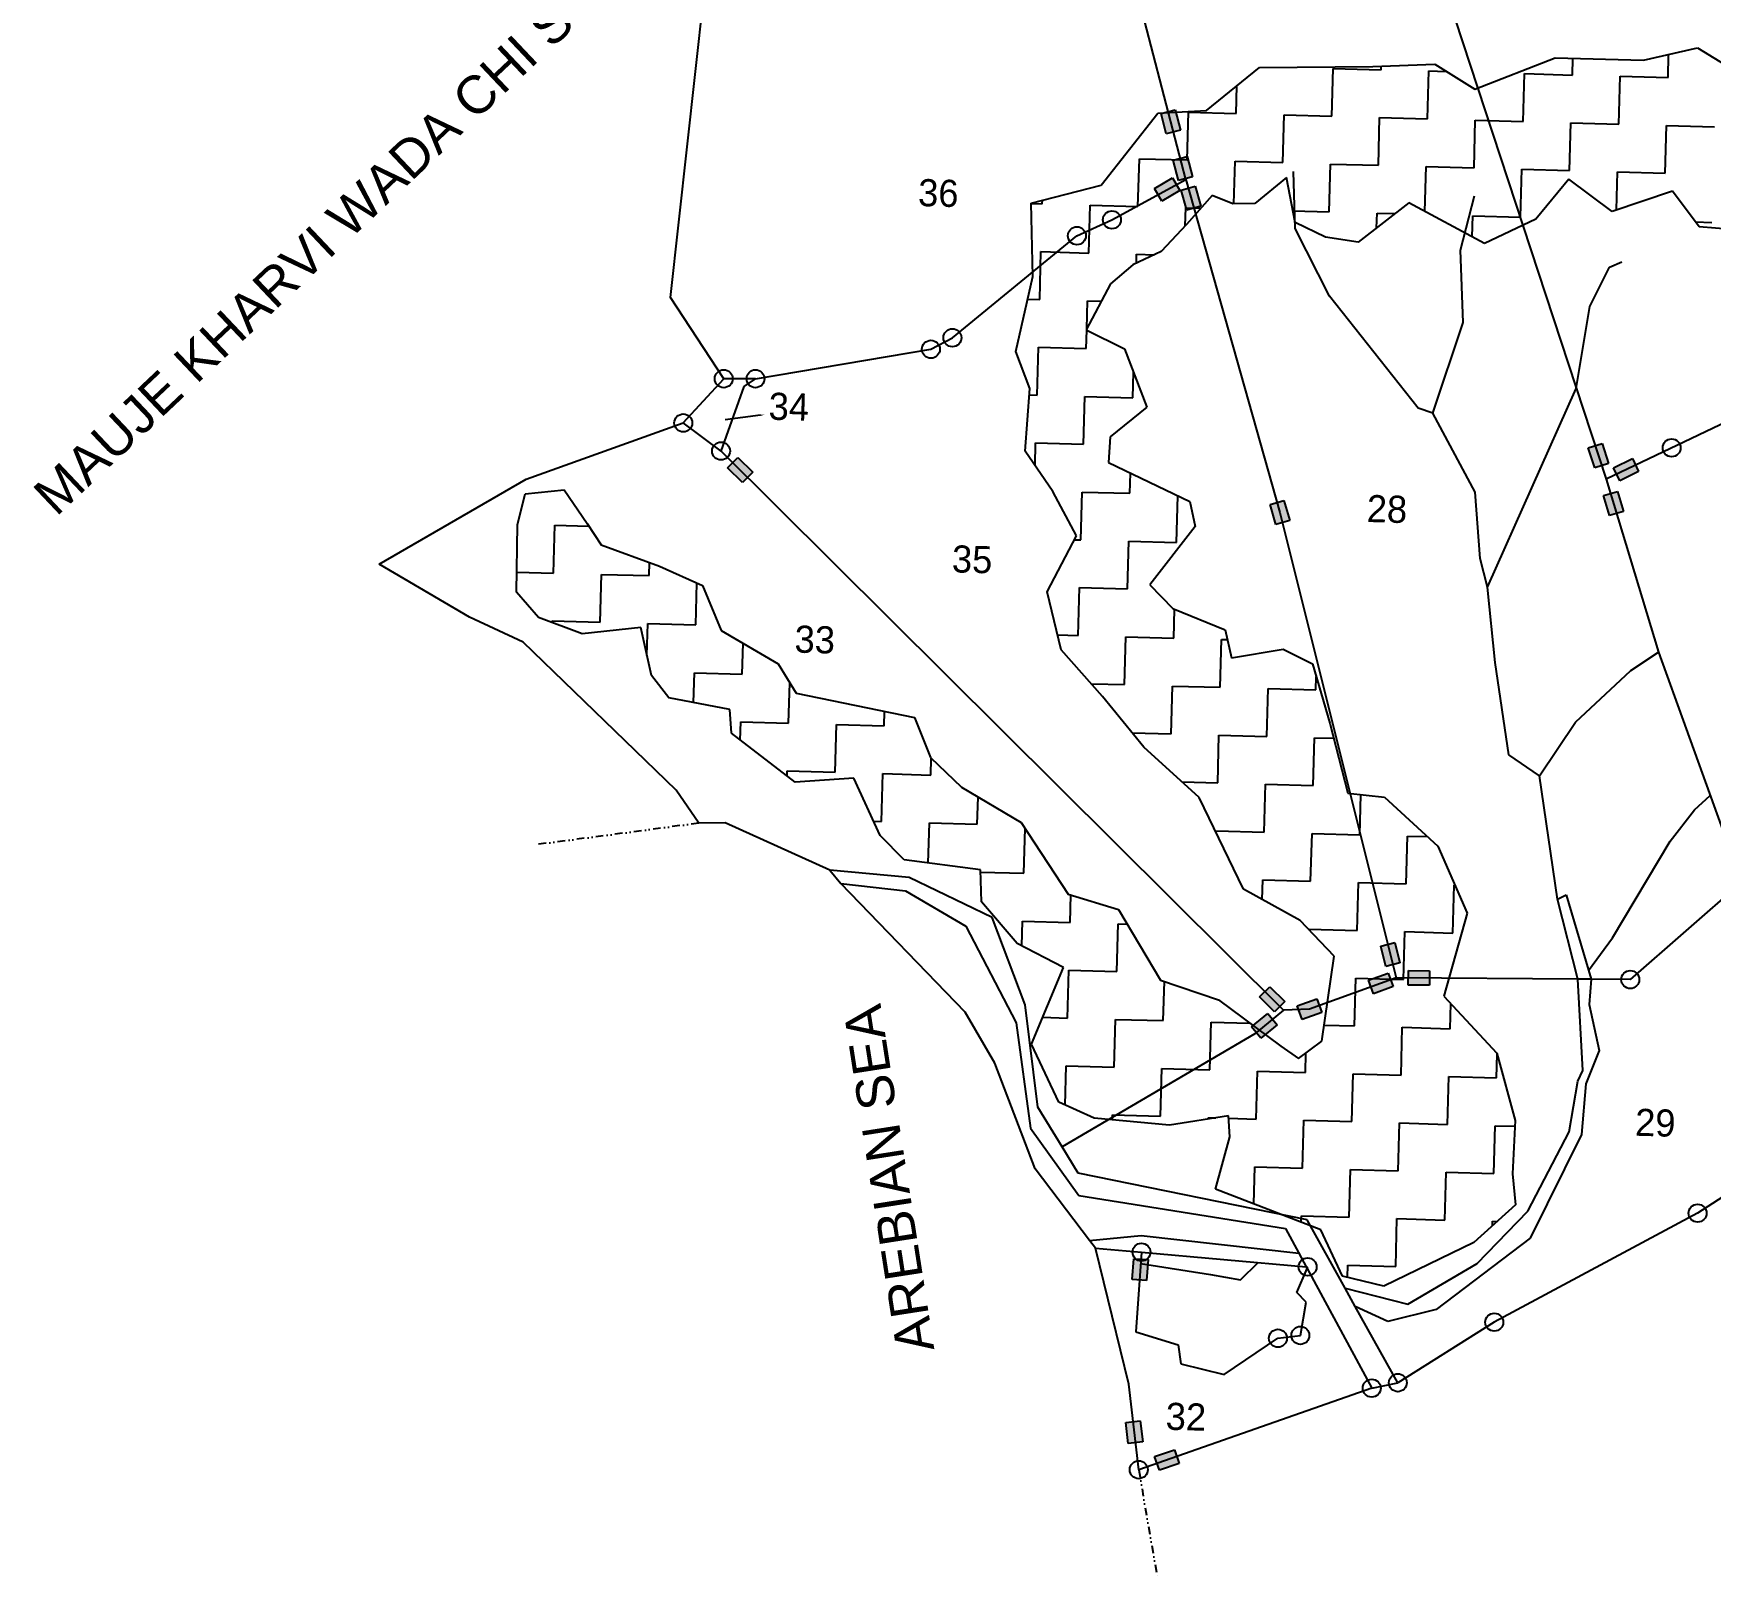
# Model space of a CAD drawing. Header units: feet. Extents: x 313457 to 315611, y 1901048 to 1904510.
# Drawn here: x 313547 to 314653, y 1901048 to 1902068 of the extents above; entities that cross this region are included whole.
import ezdxf

# ---------------------------------------------------------------- set-up
doc = ezdxf.new("R2010")
doc.units = ezdxf.units.FT
doc.header["$MEASUREMENT"] = 0
doc.linetypes.add('DIVIDE', pattern=[1.25, 0.5, -0.25, 0, -0.25, 0, -0.25])
for name, color, linetype in [('LINE_WATER', 4, 'Continuous'), ('OFF', 1, 'Continuous'), ('POLY_HATCH', 12, 'Continuous'), ('POLY_PARCEL', 6, 'Continuous'), ('POLY_WATER', 4, 'Continuous'), ('TEXT_MAPOUT', 7, 'Continuous'), ('TEXT_PARCEL', 7, 'Continuous'), ('V_BOUND_LINE', 7, 'Continuous'), ('V_DIVIDE_LINE', 7, 'DIVIDE')]:
    doc.layers.add(name, color=color, linetype=linetype)
doc.styles.get("Standard").update_dxf_attribs({"font": 'arial.ttf'})
doc.styles.add('TEXT_MAP', font='')
doc.styles.get('TEXT_MAP').set_extended_font_data('Kruti Dev 050')

msp = doc.modelspace()

# ---------------------------------------------------------------- hatches: boundary and pattern name
for points in [[(314294, 1902001.8), (314303.3, 1902004.2), (314299.8, 1902017.6), (314290.6, 1902015.2)], [(314307.8, 1901986.9), (314298.5, 1901984.5), (314302, 1901971.1), (314311.3, 1901973.5)], [(314286.2, 1901965.7), (314291, 1901957.4), (314302.9, 1901964.4), (314298.1, 1901972.7)], [(314307.5, 1901951.4), (314316.7, 1901954), (314313, 1901967.3), (314303.8, 1901964.7)], [(314576.6, 1901781.5), (314585.7, 1901784.4), (314581.4, 1901797.6), (314572.3, 1901794.6)], [(314014.4, 1901771.8), (314021.2, 1901778.6), (314011.4, 1901788.3), (314004.6, 1901781.6)], [(314605.5, 1901779), (314601.4, 1901787.6), (314588.9, 1901781.6), (314593.1, 1901773)], [(314371.6, 1901760), (314362.4, 1901757.4), (314366.2, 1901744.1), (314375.4, 1901746.7)], [(314586.4, 1901750), (314595.5, 1901752.8), (314591.5, 1901766), (314582.3, 1901763.2)], [(314444.8, 1901468.4), (314435.5, 1901466.1), (314438.8, 1901452.7), (314448.1, 1901455)], [(314427.3, 1901443.6), (314430.6, 1901434.6), (314443.6, 1901439.4), (314440.3, 1901448.3)], [(314467.5, 1901440.2), (314467.5, 1901449.8), (314453.7, 1901449.9), (314453.6, 1901440.3)], [(314362.3, 1901439.3), (314355.5, 1901432.5), (314365.3, 1901422.7), (314372.1, 1901429.5)], [(314396.6, 1901422.3), (314393.3, 1901431.3), (314380.3, 1901426.6), (314383.6, 1901417.6)], [(314350.2, 1901412.8), (314356.3, 1901405.4), (314367, 1901414.1), (314361, 1901421.5)], [(314271.5, 1901246.1), (314281, 1901245.5), (314282, 1901259.3), (314272.5, 1901259.9)], [(314268.9, 1901138.1), (314278.4, 1901139.2), (314276.8, 1901152.9), (314267.3, 1901151.8)], [(314302.5, 1901124.8), (314299.4, 1901133.9), (314286.3, 1901129.4), (314289.4, 1901120.3)]]:
    msp.add_hatch(color=256).paths.add_polyline_path(points)

# ---------------------------------------------------------------- linework, layer by layer
for p, q in [((314290.6, 1902015.2), (314299.8, 1902017.6)), ((314294, 1902001.8), (314290.6, 1902015.2)), ((314299.8, 1902017.6), (314303.3, 1902004.2)), ((314303.3, 1902004.2), (314294, 1902001.8)), ((314298.5, 1901984.5), (314307.8, 1901986.9)), ((314302, 1901971.1), (314298.5, 1901984.5)), ((314307.8, 1901986.9), (314311.3, 1901973.5)), ((314286.2, 1901965.7), (314298.1, 1901972.7)), ((314298.1, 1901972.7), (314302.9, 1901964.4)), ((314311.3, 1901973.5), (314302, 1901971.1)), ((314303.8, 1901964.7), (314313, 1901967.3)), ((314313, 1901967.3), (314316.7, 1901954)), ((314291, 1901957.4), (314286.2, 1901965.7)), ((314302.9, 1901964.4), (314291, 1901957.4)), ((314307.5, 1901951.4), (314303.8, 1901964.7)), ((314316.7, 1901954), (314307.5, 1901951.4)), ((314572.3, 1901794.6), (314581.4, 1901797.6)), ((314576.6, 1901781.5), (314572.3, 1901794.6)), ((314581.4, 1901797.6), (314585.7, 1901784.4)), ((314004.6, 1901781.6), (314011.4, 1901788.3)), ((314014.4, 1901771.8), (314004.6, 1901781.6)), ((314011.4, 1901788.3), (314021.2, 1901778.6)), ((314585.7, 1901784.4), (314576.6, 1901781.5)), ((314588.9, 1901781.6), (314601.4, 1901787.6)), ((314593.1, 1901773), (314588.9, 1901781.6)), ((314601.4, 1901787.6), (314605.5, 1901779)), ((314021.2, 1901778.6), (314014.4, 1901771.8)), ((314605.5, 1901779), (314593.1, 1901773)), ((314362.4, 1901757.4), (314371.6, 1901760)), ((314366.2, 1901744.1), (314362.4, 1901757.4)), ((314371.6, 1901760), (314375.4, 1901746.7)), ((314582.3, 1901763.2), (314591.5, 1901766)), ((314586.4, 1901750), (314582.3, 1901763.2)), ((314591.5, 1901766), (314595.5, 1901752.8)), ((314375.4, 1901746.7), (314366.2, 1901744.1)), ((314595.5, 1901752.8), (314586.4, 1901750)), ((314435.5, 1901466.1), (314444.8, 1901468.4)), ((314438.8, 1901452.7), (314435.5, 1901466.1)), ((314444.8, 1901468.4), (314448.1, 1901455)), ((314427.3, 1901443.6), (314440.3, 1901448.3)), ((314448.1, 1901455), (314438.8, 1901452.7)), ((314440.3, 1901448.3), (314443.6, 1901439.4)), ((314453.6, 1901440.3), (314453.7, 1901449.9)), ((314453.7, 1901449.9), (314467.5, 1901449.8)), ((314467.5, 1901449.8), (314467.5, 1901440.2)), ((314355.5, 1901432.5), (314362.3, 1901439.3)), ((314362.3, 1901439.3), (314372.1, 1901429.5)), ((314430.6, 1901434.6), (314427.3, 1901443.6)), ((314443.6, 1901439.4), (314430.6, 1901434.6)), ((314467.5, 1901440.2), (314453.6, 1901440.3)), ((314365.3, 1901422.7), (314355.5, 1901432.5)), ((314372.1, 1901429.5), (314365.3, 1901422.7)), ((314380.3, 1901426.6), (314393.3, 1901431.3)), ((314383.6, 1901417.6), (314380.3, 1901426.6)), ((314393.3, 1901431.3), (314396.6, 1901422.3)), ((314350.2, 1901412.8), (314361, 1901421.5)), ((314361, 1901421.5), (314367, 1901414.1)), ((314396.6, 1901422.3), (314383.6, 1901417.6)), ((314356.3, 1901405.4), (314350.2, 1901412.8)), ((314367, 1901414.1), (314356.3, 1901405.4)), ((314271.5, 1901246.1), (314272.5, 1901259.9)), ((314272.5, 1901259.9), (314282, 1901259.3)), ((314282, 1901259.3), (314281, 1901245.5)), ((314281, 1901245.5), (314271.5, 1901246.1)), ((314267.3, 1901151.8), (314276.8, 1901152.9)), ((314268.9, 1901138.1), (314267.3, 1901151.8)), ((314276.8, 1901152.9), (314278.4, 1901139.2)), ((314278.4, 1901139.2), (314268.9, 1901138.1)), ((314286.3, 1901129.4), (314299.4, 1901133.9)), ((314289.4, 1901120.3), (314286.3, 1901129.4)), ((314299.4, 1901133.9), (314302.5, 1901124.8)), ((314302.5, 1901124.8), (314289.4, 1901120.3))]:
    msp.add_line(p, q)
msp.add_lwpolyline([(314026.4, 1901816.2), (314003, 1901813.2)])
for centre in [(314258.1, 1901945.1), (314235, 1901934.6), (314152.9, 1901867.3), (314138.7, 1901859.7), (314002.1, 1901840.3), (314023, 1901840.3), (313975.4, 1901811.1), (314000.3, 1901792.6), (314627.3, 1901794.7), (314600, 1901444), (314644.4, 1901289.9), (314277.6, 1901264.2), (314387.2, 1901254.5), (314382.4, 1901209.3), (314510.3, 1901218), (314367.6, 1901207.4), (314446.7, 1901178.1), (314429.5, 1901174.5), (314275.8, 1901120.7)]:
    msp.add_circle(centre, 5.92)
msp.add_solid([(314026.4, 1901816.6), (314028.9, 1901816.5), (314026.5, 1901815.8)])
at = {"layer": 'LINE_WATER'}
for p, q in [((314379, 1901939.3), (314377.8, 1901976.9)), ((314488.1, 1901925.1), (314497.3, 1901960.9)), ((314401.6, 1901894.8), (314379, 1901939.3)), ((314489.7, 1901877.4), (314488.1, 1901925.1)), ((314573.4, 1901888), (314586.4, 1901913.9)), ((314586.4, 1901913.9), (314594.4, 1901917.3)), ((314460.1, 1901820.9), (314401.6, 1901894.8)), ((314564.4, 1901833.8), (314573.4, 1901888)), ((314469.8, 1901817.6), (314489.7, 1901877.4)), ((314505.8, 1901702.9), (314564.4, 1901833.8)), ((314469.8, 1901817.6), (314460.1, 1901820.9)), ((314497.8, 1901765.5), (314469.8, 1901817.6)), ((314501.1, 1901721.7), (314497.8, 1901765.5)), ((314505.8, 1901702.9), (314501.1, 1901721.7)), ((314510.8, 1901653.1), (314505.8, 1901702.9)), ((314600.3, 1901647.8), (314618.7, 1901660)), ((314519.9, 1901592.2), (314510.8, 1901653.1)), ((314563.9, 1901613.7), (314600.3, 1901647.8)), ((314540.1, 1901578.3), (314563.9, 1901613.7)), ((314540.1, 1901578.3), (314519.9, 1901592.2)), ((314552, 1901497), (314540.1, 1901578.3)), ((314642.3, 1901555.9), (314652.7, 1901565.5)), ((314626.4, 1901535.2), (314642.3, 1901555.9)), ((314588.3, 1901471.5), (314626.4, 1901535.2)), ((314572.4, 1901450), (314588.3, 1901471.5)), ((314277, 1901256.7), (314323.2, 1901249.5)), ((314323.2, 1901249.5), (314342.9, 1901246)), ((314342.9, 1901246), (314354.5, 1901257.4))]:
    msp.add_line(p, q, dxfattribs=at)
at = {"layer": 'OFF'}
for p, q in [((314072, 1901516.2), (314079.4, 1901507.4)), ((314429.5, 1901174.5), (314446.7, 1901178.1))]:
    msp.add_line(p, q, dxfattribs=at)
at = {"layer": 'POLY_HATCH'}
for p, q in [((314608.8, 1902050.4), (314644.4, 1902058.6)), ((314644.4, 1902058.6), (314688.9, 1902031.1)), ((314320.6, 1902017.1), (314355.5, 1902045.6)), ((314355.5, 1902045.6), (314430.3, 1902046.2)), ((314430.3, 1902046.2), (314471, 1902047.7)), ((314471, 1902047.7), (314497.4, 1902031.2)), ((314497.4, 1902031.2), (314550.5, 1902052)), ((314550.5, 1902052), (314608.8, 1902050.4)), ((314251, 1901967.9), (314288.4, 1902015.4)), ((314288.4, 1902015.4), (314320.6, 1902017.1)), ((314204.8, 1901956.1), (314251, 1901967.9)), ((314373.2, 1901973), (314352.4, 1901955.9)), ((314378.9, 1901943.3), (314373.2, 1901973)), ((314559.4, 1901971.8), (314537.7, 1901945.5)), ((314588.1, 1901950.6), (314559.4, 1901971.8)), ((314206, 1901907.8), (314204.8, 1901956.1)), ((314324.3, 1901961.2), (314307.4, 1901942.1)), ((314337.9, 1901955.6), (314324.3, 1901961.2)), ((314454, 1901956.3), (314420.5, 1901930.4)), ((314503.8, 1901929.4), (314454, 1901956.3)), ((314627.8, 1901963.9), (314588.1, 1901950.6)), ((314645.5, 1901940.5), (314627.8, 1901963.9)), ((314352.4, 1901955.9), (314337.9, 1901955.6)), ((314537.7, 1901945.5), (314503.8, 1901929.4)), ((314307.4, 1901942.1), (314290.5, 1901924.2)), ((314399, 1901933.6), (314378.9, 1901943.3)), ((314692, 1901936.6), (314645.5, 1901940.5)), ((314290.5, 1901924.2), (314271.9, 1901915.5)), ((314420.5, 1901930.4), (314399, 1901933.6)), ((314271.9, 1901915.5), (314257.1, 1901902.8)), ((314194.8, 1901858.3), (314206, 1901907.8)), ((314257.1, 1901902.8), (314241.2, 1901872.5)), ((314241.2, 1901872.5), (314266.4, 1901860)), ((314203.9, 1901833.8), (314194.8, 1901858.3)), ((314266.4, 1901860), (314281.1, 1901821.5)), ((314200.8, 1901792.6), (314203.9, 1901833.8)), ((314281.1, 1901821.5), (314256.9, 1901801.9)), ((314256.9, 1901801.9), (314255.8, 1901785)), ((314219.1, 1901765.8), (314200.8, 1901792.6)), ((314255.8, 1901785), (314309.6, 1901759.3)), ((313866, 1901744), (313871.1, 1901764.3)), ((313871.1, 1901764.3), (313896.8, 1901766.9)), ((313896.8, 1901766.9), (313911.9, 1901744.8)), ((314234.7, 1901736.6), (314219.1, 1901765.8)), ((314309.6, 1901759.3), (314313, 1901742.8)), ((313865.4, 1901699.5), (313866, 1901744)), ((313911.9, 1901744.8), (313921.3, 1901730.8)), ((314215.3, 1901699.8), (314234.7, 1901736.6)), ((314313, 1901742.8), (314283.1, 1901704.3)), ((313921.3, 1901730.8), (313959.6, 1901716.6)), ((313959.6, 1901716.6), (313988.1, 1901704)), ((313988.1, 1901704), (314000.4, 1901674.2)), ((314283.1, 1901704.3), (314298.4, 1901688.8)), ((313880, 1901682.7), (313865.4, 1901699.5)), ((314224.7, 1901661.5), (314215.3, 1901699.8)), ((313908.6, 1901672), (313880, 1901682.7)), ((314298.4, 1901688.8), (314332.8, 1901674.7)), ((313947.4, 1901676.2), (313908.6, 1901672)), ((313954.4, 1901644.6), (313947.4, 1901676.2)), ((314000.4, 1901674.2), (314037.9, 1901652.2)), ((314332.8, 1901674.7), (314336.9, 1901656.3)), ((314252, 1901630.7), (314224.7, 1901661.5)), ((314336.9, 1901656.3), (314371.1, 1901661.9)), ((314371.1, 1901661.9), (314390.5, 1901652.2)), ((314037.9, 1901652.2), (314049.8, 1901632.9)), ((314390.5, 1901652.2), (314401.9, 1901613.2)), ((313965.8, 1901629.8), (313954.4, 1901644.6)), ((314006.2, 1901622.1), (313965.8, 1901629.8)), ((314049.8, 1901632.9), (314128, 1901616.9)), ((314279.2, 1901597.2), (314252, 1901630.7)), ((314007.1, 1901606.4), (314006.2, 1901622.1)), ((314128, 1901616.9), (314138.5, 1901590.4)), ((314049.1, 1901574.1), (314007.1, 1901606.4)), ((314401.9, 1901613.2), (314413.7, 1901567)), ((314315.7, 1901564.1), (314279.2, 1901597.2)), ((314138.5, 1901590.4), (314158.9, 1901570.8)), ((314087.9, 1901576.9), (314049.1, 1901574.1)), ((314105.2, 1901539.1), (314087.9, 1901576.9)), ((314158.9, 1901570.8), (314198.3, 1901547.5)), ((314344.8, 1901503.6), (314315.7, 1901564.1)), ((314413.7, 1901567), (314437.9, 1901564.3)), ((314437.9, 1901564.3), (314473.1, 1901531.9)), ((314198.3, 1901547.5), (314229.3, 1901500.3)), ((314121.1, 1901522.9), (314105.2, 1901539.1)), ((314473.1, 1901531.9), (314492.4, 1901487.7)), ((314171.5, 1901516.3), (314121.1, 1901522.9)), ((314172.2, 1901495.3), (314171.5, 1901516.3)), ((314382.3, 1901482.9), (314344.8, 1901503.6)), ((314195.7, 1901467.8), (314172.2, 1901495.3)), ((314229.3, 1901500.3), (314262.5, 1901490.2)), ((314262.5, 1901490.2), (314290.1, 1901443.6)), ((314404.6, 1901459.4), (314382.3, 1901482.9)), ((314492.4, 1901487.7), (314477.1, 1901433)), ((314226.1, 1901451.9), (314195.7, 1901467.8)), ((314396.5, 1901403.3), (314404.6, 1901459.4)), ((314205, 1901401.3), (314226.1, 1901451.9)), ((314290.1, 1901443.6), (314328.4, 1901430.7)), ((314328.4, 1901430.7), (314369.5, 1901400.1)), ((314477.1, 1901433), (314512.1, 1901395.4)), ((314381.1, 1901391.9), (314396.5, 1901403.3)), ((314223.1, 1901363.1), (314205, 1901401.3)), ((314369.5, 1901400.1), (314381.1, 1901391.9)), ((314512.1, 1901395.4), (314524, 1901351.1)), ((314246.4, 1901352.6), (314223.1, 1901363.1)), ((314296.1, 1901347.9), (314246.4, 1901352.6)), ((314335, 1901354.1), (314296.1, 1901347.9)), ((314335.9, 1901340.3), (314335, 1901354.1)), ((314524, 1901351.1), (314522.3, 1901315.8)), ((314326.5, 1901305.8), (314335.9, 1901340.3)), ((314522.3, 1901315.8), (314524.4, 1901295.4)), ((314395.9, 1901279), (314326.5, 1901305.8)), ((314524.4, 1901295.4), (314496.8, 1901270.6)), ((314410.1, 1901248.4), (314395.9, 1901279)), ((314496.8, 1901270.6), (314437.5, 1901241.8)), ((314437.5, 1901241.8), (314410.1, 1901248.4))]:
    msp.add_line(p, q, dxfattribs=at)
at = {"layer": 'POLY_HATCH', "linetype": 'Continuous'}
for p, q in [((314403.2, 1902013.5), (314404.1, 1902045)), ((314404.1, 1902045), (314435.6, 1902044.1)), ((314435.6, 1902044.1), (314435.7, 1902046.4)), ((314561.8, 1902040.6), (314562.1, 1902051.7)), ((314624.9, 1902038.9), (314625.3, 1902054.2)), ((314466.3, 1902011.7), (314467.2, 1902043.3)), ((314467.2, 1902043.3), (314478.6, 1902042.9)), ((314529.4, 1902010), (314530.2, 1902041.5)), ((314530.2, 1902041.5), (314561.8, 1902040.6)), ((314592.4, 1902008.2), (314593.3, 1902039.8)), ((314593.3, 1902039.8), (314624.9, 1902038.9)), ((314340.1, 1902015.2), (314340.6, 1902033.5)), ((314307.7, 1901984.6), (314308.6, 1902016.1)), ((314308.6, 1902016.1), (314340.1, 1902015.2)), ((314370.8, 1901982.8), (314371.7, 1902014.3)), ((314371.7, 1902014.3), (314403.2, 1902013.5)), ((314433.9, 1901981.1), (314434.7, 1902012.6)), ((314434.7, 1902012.6), (314466.3, 1902011.7)), ((314497, 1901979.3), (314497.8, 1902010.8)), ((314497.8, 1902010.8), (314529.4, 1902010)), ((314560, 1901977.6), (314560.9, 1902009.1)), ((314560.9, 1902009.1), (314592.4, 1902008.2)), ((314623.1, 1901975.8), (314624, 1902007.3)), ((314624, 1902007.3), (314655.5, 1902006.5)), ((314275.3, 1901953.9), (314276.2, 1901985.4)), ((314276.2, 1901985.4), (314307.7, 1901984.6)), ((314338.5, 1901955.6), (314339.3, 1901983.7)), ((314339.3, 1901983.7), (314370.8, 1901982.8)), ((314401.5, 1901950.4), (314402.3, 1901981.9)), ((314402.3, 1901981.9), (314433.9, 1901981.1)), ((314464.6, 1901950.6), (314465.4, 1901980.2)), ((314465.4, 1901980.2), (314497, 1901979.3)), ((314527.6, 1901946.9), (314528.5, 1901978.4)), ((314528.5, 1901978.4), (314560, 1901977.6)), ((314590.9, 1901951.6), (314591.6, 1901976.7)), ((314591.6, 1901976.7), (314623.1, 1901975.8)), ((314212.2, 1901955.7), (314212.3, 1901958)), ((314204.8, 1901955.9), (314212.2, 1901955.7)), ((314242.9, 1901923.2), (314243.8, 1901954.8)), ((314243.8, 1901954.8), (314275.3, 1901953.9)), ((314306.5, 1901941.1), (314306.8, 1901953)), ((314306.8, 1901953), (314316.8, 1901952.7)), ((314377.4, 1901951.1), (314401.5, 1901950.4)), ((314432.7, 1901939.8), (314433, 1901949.5)), ((314433, 1901949.5), (314444.8, 1901949.2)), ((314495.7, 1901933.8), (314496.1, 1901947.8)), ((314496.1, 1901947.8), (314527.6, 1901946.9)), ((314643.1, 1901943.7), (314653.8, 1901943.4)), ((314210.5, 1901892.6), (314211.3, 1901924.1)), ((314211.3, 1901924.1), (314242.9, 1901923.2)), ((314274.3, 1901916.6), (314274.4, 1901922.4)), ((314274.4, 1901922.4), (314285.9, 1901922)), ((314202.6, 1901892.8), (314210.5, 1901892.6)), ((314241.5, 1901873.1), (314242, 1901891.7)), ((314242, 1901891.7), (314251.1, 1901891.4)), ((314241.1, 1901860.2), (314241.5, 1901872.3)), ((314208.7, 1901829.5), (314209.6, 1901861)), ((314209.6, 1901861), (314241.1, 1901860.2)), ((314271.8, 1901827.7), (314272.3, 1901844.6)), ((314203.6, 1901829.6), (314208.7, 1901829.5)), ((314239.4, 1901797.1), (314240.3, 1901828.6)), ((314240.3, 1901828.6), (314271.8, 1901827.7)), ((314207.4, 1901782.9), (314207.8, 1901798)), ((314207.8, 1901798), (314239.4, 1901797.1)), ((314270, 1901764.7), (314270.4, 1901778)), ((314237.6, 1901734), (314238.5, 1901765.5)), ((314238.5, 1901765.5), (314270, 1901764.7)), ((314300.7, 1901732.2), (314301.6, 1901763.1)), ((313889.8, 1901712.1), (313890.7, 1901743.6)), ((313890.7, 1901743.6), (313913.1, 1901743)), ((314233.4, 1901734.1), (314237.6, 1901734)), ((314268.3, 1901701.6), (314269.2, 1901733.1)), ((314269.2, 1901733.1), (314300.7, 1901732.2)), ((313865.6, 1901712.8), (313889.8, 1901712.1)), ((313952.9, 1901710.4), (313953.1, 1901719)), ((313920.5, 1901679.7), (313921.4, 1901711.2)), ((313921.4, 1901711.2), (313952.9, 1901710.4)), ((313983.6, 1901677.9), (313984.3, 1901705.7)), ((314235.9, 1901670.9), (314236.7, 1901702.5)), ((314236.7, 1901702.5), (314268.3, 1901701.6)), ((313888.9, 1901680.6), (313920.5, 1901679.7)), ((313888.9, 1901679.4), (313888.9, 1901680.6)), ((314299, 1901669.2), (314299.5, 1901688.4)), ((313951.4, 1901657.8), (313952, 1901678.8)), ((313952, 1901678.8), (313983.6, 1901677.9)), ((314222.3, 1901671.3), (314235.9, 1901670.9)), ((314266.5, 1901638.5), (314267.4, 1901670)), ((314267.4, 1901670), (314299, 1901669.2)), ((314014.2, 1901645.5), (314014.8, 1901665.8)), ((314329.6, 1901636.8), (314330.5, 1901668.3)), ((314330.5, 1901668.3), (314334.2, 1901668.2)), ((313982.1, 1901626.7), (313982.7, 1901646.4)), ((313982.7, 1901646.4), (314014.2, 1901645.5)), ((314044.9, 1901613.1), (314045.6, 1901639.6)), ((314244.6, 1901639.1), (314266.5, 1901638.5)), ((314297.2, 1901606.1), (314298.1, 1901637.6)), ((314298.1, 1901637.6), (314329.6, 1901636.8)), ((314360.3, 1901604.3), (314361.2, 1901635.9)), ((314361.2, 1901635.9), (314392.7, 1901635)), ((314392.7, 1901635), (314392.9, 1901643.9)), ((314013, 1901601.8), (314013.3, 1901614)), ((314013.3, 1901614), (314044.9, 1901613.1)), ((314108, 1901611.4), (314108.2, 1901620.9)), ((314075.5, 1901580.7), (314076.4, 1901612.2)), ((314076.4, 1901612.2), (314108, 1901611.4)), ((314271.4, 1901606.8), (314297.2, 1901606.1)), ((314327.9, 1901573.7), (314328.7, 1901605.2)), ((314328.7, 1901605.2), (314360.3, 1901604.3)), ((314390.9, 1901571.9), (314391.8, 1901603.5)), ((314391.8, 1901603.5), (314404.5, 1901603.1)), ((314043.9, 1901578.1), (314044, 1901581.6)), ((314044, 1901581.6), (314075.5, 1901580.7)), ((314138.6, 1901578.9), (314138.9, 1901590)), ((314106.2, 1901548.3), (314107.1, 1901579.8)), ((314107.1, 1901579.8), (314138.6, 1901578.9)), ((314304.4, 1901574.3), (314327.9, 1901573.7)), ((314358.5, 1901541.3), (314359.4, 1901572.8)), ((314359.4, 1901572.8), (314390.9, 1901571.9)), ((314169.3, 1901546.5), (314169.8, 1901564.4)), ((314421.6, 1901539.5), (314422.3, 1901566)), ((314100.9, 1901548.4), (314106.2, 1901548.3)), ((314137, 1901520.8), (314137.7, 1901547.4)), ((314137.7, 1901547.4), (314169.3, 1901546.5)), ((314200, 1901514.1), (314200.8, 1901543.6)), ((314326.9, 1901540.8), (314327, 1901542.1)), ((314327, 1901542.1), (314358.5, 1901541.3)), ((314389.2, 1901508.8), (314390.1, 1901540.4)), ((314390.1, 1901540.4), (314421.6, 1901539.5)), ((314452.3, 1901507.1), (314453.1, 1901538.6)), ((314453.1, 1901538.6), (314466.2, 1901538.3)), ((314171.5, 1901514.9), (314200, 1901514.1)), ((314357.3, 1901496.8), (314357.6, 1901509.7)), ((314357.6, 1901509.7), (314389.2, 1901508.8)), ((314419.8, 1901476.4), (314420.7, 1901508)), ((314420.7, 1901508), (314452.3, 1901507.1)), ((314482.9, 1901474.7), (314483.8, 1901506.2)), ((314483.8, 1901506.2), (314484.3, 1901506.2)), ((314230.6, 1901481.7), (314231.1, 1901499.8)), ((314198.6, 1901466.2), (314199.1, 1901482.6)), ((314199.1, 1901482.6), (314230.6, 1901481.7)), ((314261.3, 1901449.3), (314262.2, 1901480.8)), ((314262.2, 1901480.8), (314268.1, 1901480.6)), ((314388.3, 1901477.3), (314419.8, 1901476.4)), ((314388.3, 1901476.6), (314388.3, 1901477.3)), ((314450.5, 1901444), (314451.4, 1901475.6)), ((314451.4, 1901475.6), (314482.9, 1901474.7)), ((314228.9, 1901418.6), (314229.7, 1901450.2)), ((314229.7, 1901450.2), (314261.3, 1901449.3)), ((314291.9, 1901416.9), (314292.7, 1901442.7)), ((314418.1, 1901413.4), (314419, 1901444.9)), ((314419, 1901444.9), (314450.5, 1901444)), ((314481.2, 1901411.6), (314481.6, 1901428.1)), ((314212.4, 1901419.1), (314228.9, 1901418.6)), ((314259.5, 1901386.2), (314260.4, 1901417.7)), ((314260.4, 1901417.7), (314291.9, 1901416.9)), ((314322.6, 1901384.4), (314323.5, 1901416)), ((314323.5, 1901416), (314349.1, 1901415.3)), ((314398, 1901413.9), (314418.1, 1901413.4)), ((314448.8, 1901380.9), (314449.6, 1901412.5)), ((314449.6, 1901412.5), (314481.2, 1901411.6)), ((314385.7, 1901382.7), (314386, 1901395.5)), ((314511.8, 1901379.2), (314512.3, 1901394.7)), ((314227.3, 1901361.2), (314228, 1901387.1)), ((314228, 1901387.1), (314259.5, 1901386.2)), ((314290.2, 1901353.8), (314291.1, 1901385.3)), ((314291.1, 1901385.3), (314322.6, 1901384.4)), ((314353.3, 1901352), (314354.1, 1901383.6)), ((314354.1, 1901383.6), (314385.7, 1901382.7)), ((314416.3, 1901350.3), (314417.2, 1901381.8)), ((314417.2, 1901381.8), (314448.8, 1901380.9)), ((314479.4, 1901348.5), (314480.3, 1901380.1)), ((314480.3, 1901380.1), (314511.8, 1901379.2)), ((314258.6, 1901354.7), (314290.2, 1901353.8)), ((314258.6, 1901351.5), (314258.6, 1901354.7)), ((314321.7, 1901352.9), (314326.7, 1901352.8)), ((314321.7, 1901352), (314321.7, 1901352.9)), ((314335.1, 1901352.5), (314353.3, 1901352)), ((314383.9, 1901319.6), (314384.8, 1901351.2)), ((314384.8, 1901351.2), (314416.3, 1901350.3)), ((314447, 1901317.9), (314447.9, 1901349.4)), ((314447.9, 1901349.4), (314479.4, 1901348.5)), ((314510.1, 1901316.1), (314511, 1901347.6)), ((314511, 1901347.6), (314523.8, 1901347.3)), ((314351.7, 1901296.1), (314352.4, 1901320.5)), ((314352.4, 1901320.5), (314383.9, 1901319.6)), ((314414.6, 1901287.2), (314415.5, 1901318.7)), ((314415.5, 1901318.7), (314447, 1901317.9)), ((314477.7, 1901285.4), (314478.5, 1901317)), ((314478.5, 1901317), (314510.1, 1901316.1)), ((314382.9, 1901284), (314383.1, 1901288.1)), ((314383.1, 1901288.1), (314414.6, 1901287.2)), ((314445.3, 1901254.8), (314446.1, 1901286.3)), ((314446.1, 1901286.3), (314477.7, 1901285.4)), ((314509.1, 1901281.7), (314509.2, 1901284.6)), ((314509.2, 1901284.6), (314512.2, 1901284.5)), ((314413.5, 1901247.6), (314413.7, 1901255.7)), ((314413.7, 1901255.7), (314445.3, 1901254.8))]:
    msp.add_line(p, q, dxfattribs=at)
at = {"layer": 'POLY_PARCEL'}
for p, q in [((314306.8, 1901971.7), (314261.1, 1902148.1)), ((314475.5, 1902105), (314584.1, 1901774)), ((314258.1, 1901945.1), (314306.8, 1901971.7)), ((314306.8, 1901971.7), (314368.9, 1901752.1)), ((314235, 1901934.6), (314258.1, 1901945.1)), ((314152.9, 1901867.3), (314235, 1901934.6)), ((314023, 1901840.3), (314138.7, 1901859.7)), ((314138.7, 1901859.7), (314152.9, 1901867.3)), ((314000.3, 1901792.6), (314015.6, 1901835.1)), ((314023, 1901840.3), (314002.1, 1901840.3)), ((314015.6, 1901835.1), (314023, 1901840.3)), ((314000.3, 1901792.6), (313975.4, 1901811.1)), ((314371.2, 1901423.7), (314000.3, 1901792.6)), ((314368.9, 1901752.1), (314445.6, 1901445.2)), ((314673.4, 1901508.2), (314600, 1901444)), ((314445.6, 1901445.2), (314388.4, 1901424.4)), ((314565.5, 1901444.2), (314445.6, 1901445.2)), ((314574.2, 1901444.2), (314565.5, 1901444.2)), ((314600, 1901444), (314574.2, 1901444.2)), ((314371.2, 1901423.7), (314352.3, 1901408.3)), ((314388.4, 1901424.4), (314371.2, 1901423.7)), ((314352.3, 1901408.3), (314225.2, 1901333.7)), ((314277.6, 1901264.2), (314273.9, 1901211.7)), ((314380, 1901237.5), (314386.8, 1901253.5)), ((314386.8, 1901253.5), (314387.2, 1901254.5)), ((314386.2, 1901231.2), (314380, 1901237.5)), ((314382.4, 1901209.3), (314386.2, 1901231.2)), ((314273.9, 1901211.7), (314301.7, 1901203.1)), ((314332.2, 1901183.6), (314367.6, 1901207.4)), ((314367.6, 1901207.4), (314382.4, 1901209.3)), ((314301.7, 1901203.1), (314303.6, 1901190.5)), ((314303.6, 1901190.5), (314332.2, 1901183.6))]:
    msp.add_line(p, q, dxfattribs=at)
at = {"layer": 'POLY_WATER'}
for p, q in [((314124.3, 1901511.2), (314072, 1901516.2)), ((314079.4, 1901507.4), (314122, 1901502.5)), ((314179.1, 1901485), (314124.3, 1901511.2)), ((314122, 1901502.5), (314161.7, 1901479.2)), ((314552, 1901497), (314557.7, 1901499.8)), ((314565.5, 1901444.2), (314552, 1901497)), ((314557.7, 1901499.8), (314574.2, 1901444.2)), ((314201, 1901427.4), (314179.1, 1901485)), ((314161.7, 1901479.2), (314194.9, 1901415.5)), ((314568.7, 1901384.1), (314565.5, 1901444.2)), ((314574.2, 1901444.2), (314572.9, 1901427.5)), ((314209.2, 1901359.8), (314201, 1901427.4)), ((314572.9, 1901427.5), (314579.6, 1901397.2)), ((314194.9, 1901415.5), (314204.5, 1901346)), ((314579.6, 1901397.2), (314570.7, 1901375.2)), ((314565.5, 1901376.9), (314568.7, 1901384.1)), ((314559.7, 1901343.6), (314565.5, 1901376.9)), ((314570.7, 1901375.2), (314567.9, 1901341.9)), ((314225.2, 1901333.7), (314209.2, 1901359.8)), ((314204.5, 1901346), (314236.2, 1901301.5)), ((314532.5, 1901291.2), (314559.7, 1901343.6)), ((314567.9, 1901341.9), (314533.9, 1901273.4)), ((314235.9, 1901316.2), (314225.2, 1901333.7)), ((314386.8, 1901285.6), (314235.9, 1901316.2)), ((314236.2, 1901301.5), (314372.5, 1901279.9)), ((314411.9, 1901240.5), (314386.8, 1901285.6)), ((314499, 1901256.8), (314532.5, 1901291.2)), ((314243.4, 1901271.9), (314277.5, 1901275.1)), ((314277.5, 1901275.1), (314381.3, 1901263.5)), ((314372.5, 1901279.9), (314381.3, 1901263.5)), ((314533.9, 1901273.4), (314472, 1901226.4)), ((314247.2, 1901266.8), (314277.6, 1901264.2)), ((314277.6, 1901264.2), (314386.2, 1901254.6)), ((314381.3, 1901263.5), (314382, 1901263.5)), ((314381.3, 1901263.5), (314386.2, 1901254.6)), ((314386.2, 1901254.6), (314387.2, 1901254.5)), ((314386.2, 1901254.6), (314386.8, 1901253.5)), ((314386.8, 1901253.5), (314429.5, 1901174.5)), ((314453.4, 1901230), (314499, 1901256.8)), ((314411.9, 1901240.5), (314453.4, 1901230)), ((314418.6, 1901228.4), (314411.9, 1901240.5)), ((314440, 1901218.5), (314418.6, 1901228.4)), ((314446.7, 1901178.1), (314418.6, 1901228.4)), ((314472, 1901226.4), (314440, 1901218.5))]:
    msp.add_line(p, q, dxfattribs=at)
at = {"layer": 'V_BOUND_LINE'}
for p, q in [((313966.9, 1901893.9), (313989.5, 1902097.2)), ((314002.1, 1901840.3), (313966.9, 1901893.9)), ((314780.4, 1901867.8), (314584.1, 1901774)), ((313975.4, 1901811.1), (314002.1, 1901840.3)), ((313871.7, 1901774), (313975.4, 1901811.1)), ((313774.7, 1901717.9), (313871.7, 1901774)), ((314584.1, 1901774), (314618.7, 1901660)), ((313834.3, 1901683), (313774.7, 1901717.9)), ((313869.8, 1901666.6), (313834.3, 1901683)), ((313970.7, 1901569), (313869.8, 1901666.6)), ((314618.7, 1901660), (314673.4, 1901508.2)), ((313985.6, 1901547.2), (313970.7, 1901569)), ((314003.1, 1901547.4), (313985.6, 1901547.2)), ((314072, 1901516.2), (314003.1, 1901547.4)), ((314161.3, 1901422.4), (314079.4, 1901507.4)), ((314180.9, 1901388.9), (314161.3, 1901422.4)), ((314207.5, 1901319.2), (314180.9, 1901388.9)), ((314728.9, 1901344.7), (314644.4, 1901289.9)), ((314243.4, 1901271.9), (314207.5, 1901319.2)), ((314644.4, 1901289.9), (314510.3, 1901218)), ((314247.2, 1901266.8), (314243.4, 1901271.9)), ((314269.2, 1901177.2), (314247.2, 1901266.8)), ((314510.3, 1901218), (314446.7, 1901178.1)), ((314275.8, 1901120.7), (314269.2, 1901177.2)), ((314429.5, 1901174.5), (314275.8, 1901120.7))]:
    msp.add_line(p, q, dxfattribs=at)
at = {"layer": 'V_DIVIDE_LINE', "ltscale": 10}
for p, q in [((313985.6, 1901547.2), (313879.2, 1901533.1)), ((314275.8, 1901120.7), (314288.3, 1901048.3))]:
    msp.add_line(p, q, dxfattribs=at)

# ---------------------------------------------------------------- texts
at = {"layer": 'TEXT_MAPOUT'}
for s, rotation, p in [('MAUJE KHARVI WADA CHI SHIV', 43.3868, (313561.8, 1901748.8)), ('AREBIAN SEA', 98.8532, (314141, 1901200.1))]:
    msp.add_text(s, height=24.844, rotation=rotation, dxfattribs=at).set_placement(p)
at = {"layer": 'TEXT_PARCEL', "style": 'TEXT_MAP'}
for s, p in [('36', (314130.1, 1901954.2)), ('34', (314031.5, 1901813.3)), ('28', (314426, 1901745.8)), ('35', (314152.4, 1901712.6)), ('33', (314048.6, 1901659.7)), ('29', (314603, 1901341)), ('32', (314293.4, 1901147.1))]:
    msp.add_text(s, height=17.89, rotation=358.4082, dxfattribs=at).set_placement(p)

doc.saveas('drawing.dxf')
